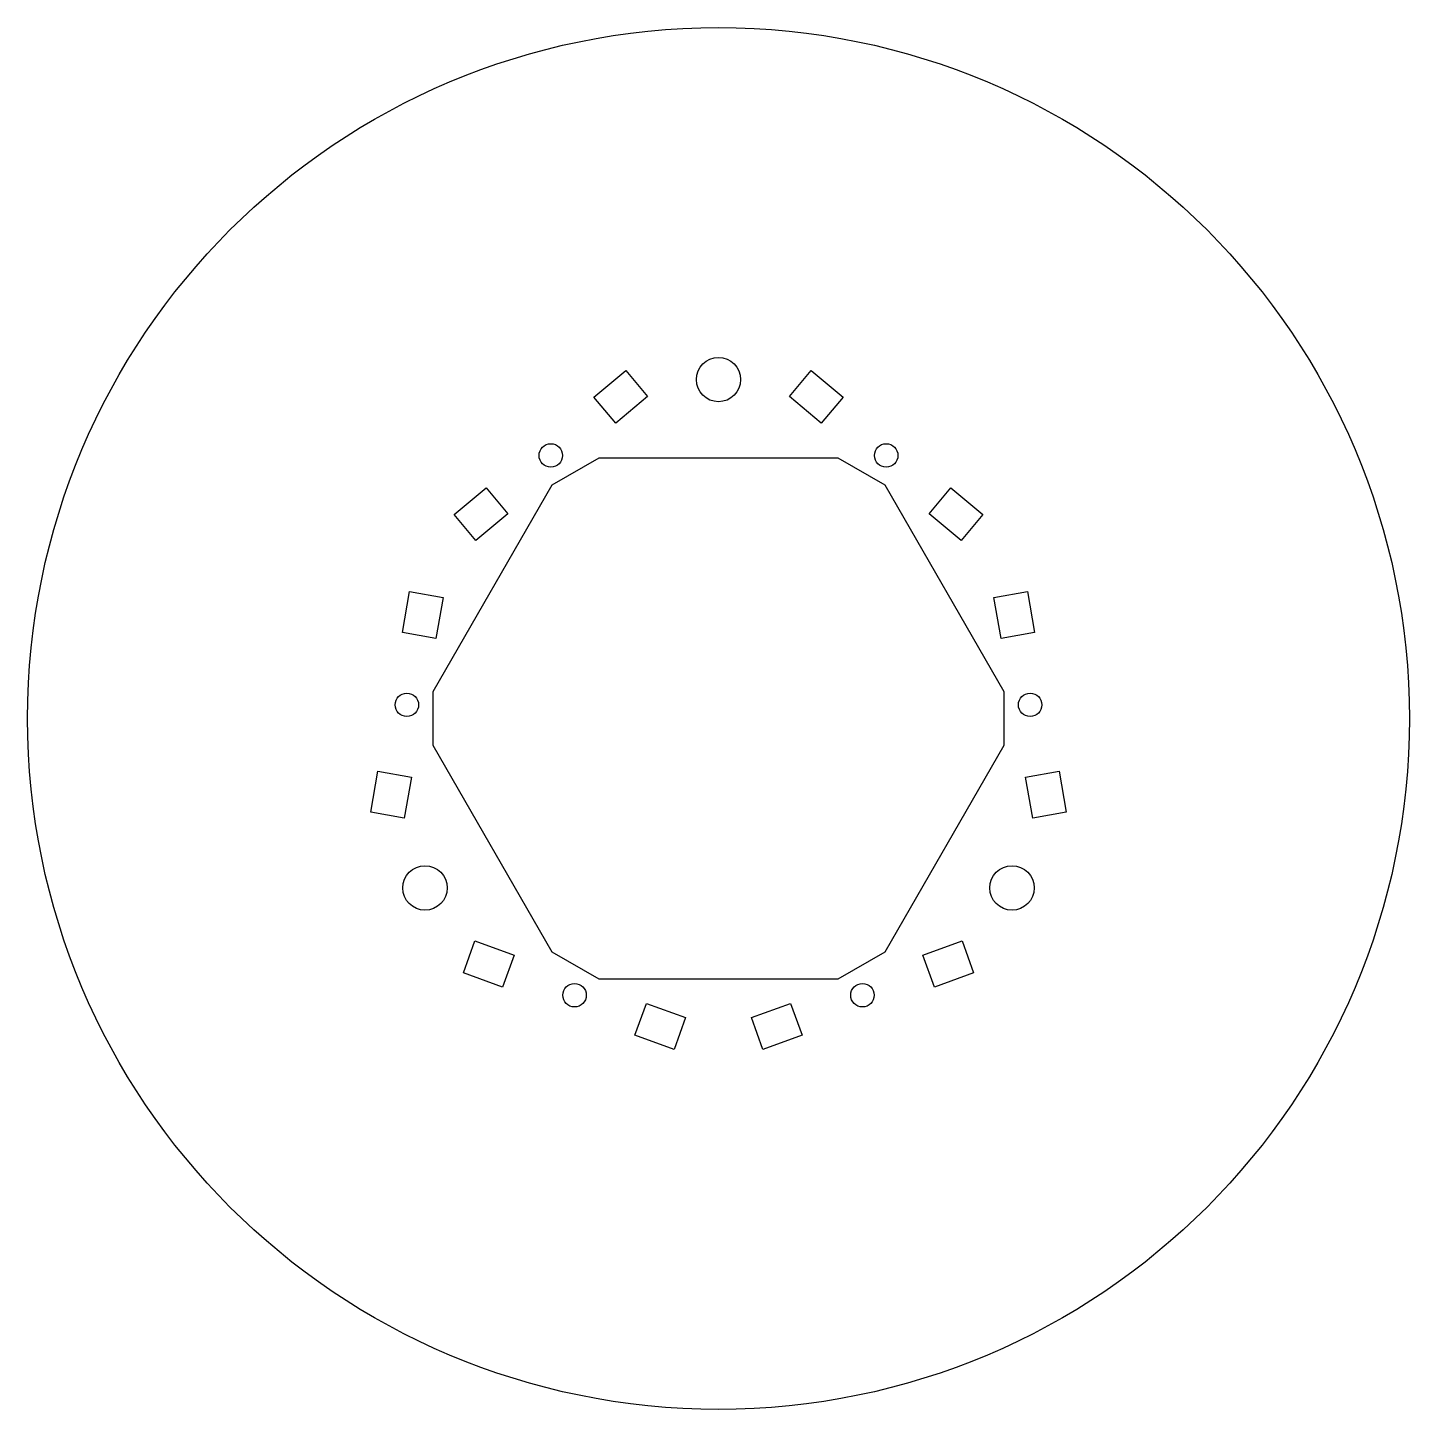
# Model space of a CAD drawing. Header units: millimetres. Extents: x -132 to 132, y -132 to 132.
import ezdxf

# ---------------------------------------------------------------- set-up
doc = ezdxf.new("R2010")
doc.units = ezdxf.units.MM

msp = doc.modelspace()

# ---------------------------------------------------------------- linework, layer by layer
for points in [[(-17.77, 66.76), (-13.6, 61.78), (-19.72, 56.64), (-23.9, 61.62)], [(13.6, 61.78), (17.77, 66.76), (23.9, 61.62), (19.72, 56.64)], [(-54.74, 5.2), (-31.87, 44.8), (-22.87, 50), (22.87, 50), (31.87, 44.8), (54.74, 5.2), (54.74, -5.2), (31.87, -44.8), (22.87, -50), (-22.87, -50), (-31.87, -44.8), (-54.74, -5.2)], [(-44.59, 44.26), (-40.41, 39.28), (-46.54, 34.14), (-50.71, 39.12)], [(40.41, 39.28), (44.59, 44.26), (50.71, 39.12), (46.54, 34.14)], [(-59.24, 24.36), (-52.83, 23.23), (-54.22, 15.35), (-60.63, 16.48)], [(52.83, 23.23), (59.24, 24.36), (60.63, 16.48), (54.22, 15.35)], [(-65.31, -10.11), (-58.91, -11.24), (-60.3, -19.12), (-66.7, -17.99)], [(58.91, -11.24), (65.31, -10.11), (66.7, -17.99), (60.3, -19.12)], [(-48.93, -48.77), (-46.71, -42.66), (-39.19, -45.4), (-41.41, -51.51)], [(41.41, -51.51), (39.19, -45.4), (46.71, -42.66), (48.93, -48.77)], [(-16.04, -60.74), (-13.82, -54.64), (-6.3, -57.37), (-8.52, -63.48)], [(8.52, -63.48), (6.3, -57.37), (13.82, -54.64), (16.04, -60.74)]]:
    msp.add_lwpolyline(points, close=True)
for centre, radius in [((0, 0), 132.5), ((0, 65), 4.25), ((-32.16, 50.45), 2.25), ((32.16, 50.45), 2.25), ((-59.77, 2.62), 2.25), ((59.77, 2.62), 2.25), ((-56.29, -32.5), 4.25), ((56.29, -32.5), 4.25), ((-27.61, -53.07), 2.25), ((27.61, -53.07), 2.25)]:
    msp.add_circle(centre, radius)

doc.saveas('drawing.dxf')
